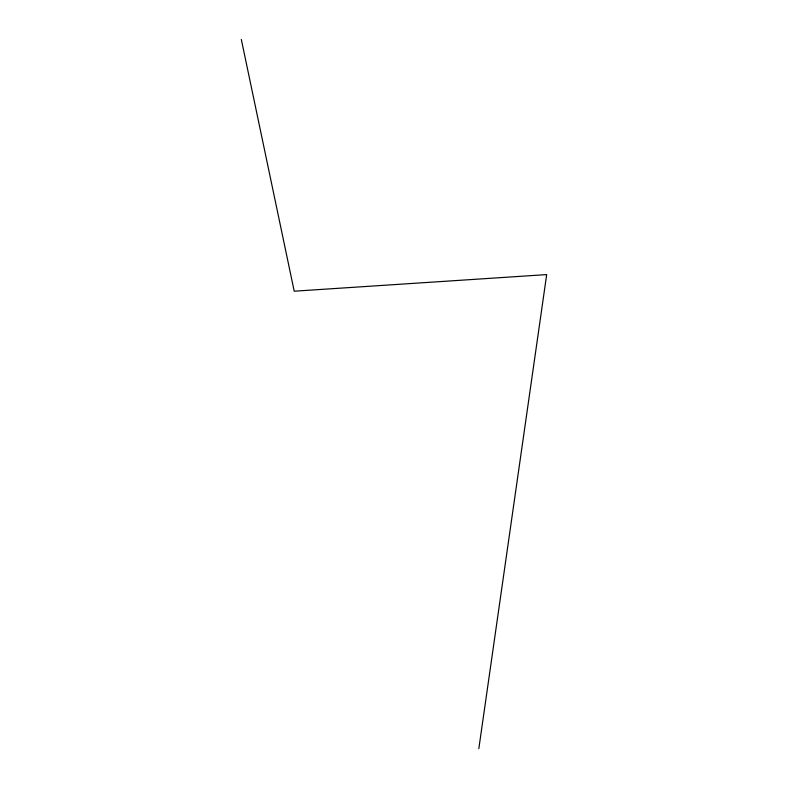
<?xml version="1.0" encoding="UTF-8"?>
<svg xmlns="http://www.w3.org/2000/svg" width="788" height="788" viewBox="0 0 788 788"><rect width="100%" height="100%" fill="white"/><g stroke="black" fill="none" stroke-linecap="round" stroke-linejoin="round"><path stroke-width="1.18" d="M478.838 748.6L546.685 274.598L294.21 291.196L241.315 39.4"/></g></svg>
